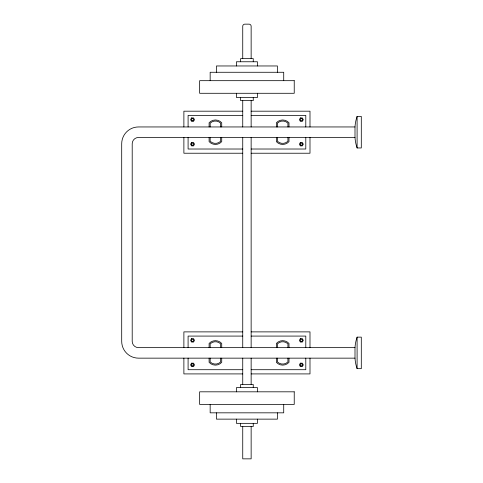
<?xml version="1.0" encoding="UTF-8"?>
<svg xmlns="http://www.w3.org/2000/svg" width="483" height="483" viewBox="0 0 483 483"><rect width="100%" height="100%" fill="white"/><g stroke="black" fill="none" stroke-linecap="round" stroke-linejoin="round"><path stroke-width="0.72" d="M242.738 111.187L183.884 111.187L183.884 126.951M251.142 111.187L309.995 111.187L309.995 126.951M242.738 115.389L188.092 115.389L188.092 126.951M251.142 115.389L305.793 115.389L305.793 126.951M357.1 116.439L361.302 116.439L361.302 147.967L357.106 147.967A39.407 39.407 0 0 1 355.005 137.462L354.999 126.951A39.407 39.407 0 0 1 357.1 116.439L357.1 147.961M354.999 126.951L138.512 126.951A16.814 16.814 0 0 0 121.698 143.765L121.698 341.336A16.814 16.814 0 0 0 138.512 358.151L354.999 358.151A39.407 39.407 0 0 0 357.1 368.662L361.302 368.662L361.302 337.134L357.106 337.134A39.377 39.377 0 0 0 355.005 347.645L354.999 358.151M354.999 137.462L138.512 137.462A6.303 6.303 0 0 0 132.203 143.765L132.203 341.336A6.303 6.303 0 0 0 138.512 347.645L354.999 347.645M242.738 149.018L188.092 149.018L188.092 137.462M251.142 149.018L305.793 149.018L305.793 137.462M242.738 153.226L183.884 153.226L183.884 137.462M251.142 153.226L309.995 153.226L309.995 137.462M242.738 331.881L183.884 331.881L183.884 347.645M251.142 331.881L309.995 331.881L309.995 347.645M242.738 336.083L188.092 336.083L188.092 347.645M251.142 336.083L305.793 336.083L305.793 347.645M242.738 369.712L188.092 369.712L188.092 358.151M251.142 369.712L305.793 369.712L305.793 358.151M242.738 373.914L183.884 373.914L183.884 358.151M251.142 373.914L309.995 373.914L309.995 358.151M357.1 337.146L357.1 368.662M288.979 126.951L288.979 122.748A8.549 8.549 0 0 0 276.367 122.748L276.367 126.951M288.979 137.462L288.979 141.664A8.549 8.549 0 0 1 276.367 141.664L276.367 137.462M288.979 347.645L288.979 343.437A8.549 8.549 0 0 0 276.367 343.437L276.367 347.645M288.979 358.151L288.979 362.359A8.549 8.549 0 0 1 276.367 362.359L276.367 358.151M287.928 126.951L287.928 123.171A7.499 7.499 0 0 0 277.417 123.171L277.417 126.951M287.928 137.462L287.928 141.241A7.499 7.499 0 0 1 277.417 141.241L277.417 137.462M287.928 347.645L287.928 343.866A7.499 7.499 0 0 0 277.417 343.866L277.417 347.645M287.928 358.151L287.928 361.93A7.499 7.499 0 0 1 277.417 361.93L277.417 358.151M283.72 80.679L283.72 72.269L210.159 72.269L210.159 80.679M283.72 404.422L283.72 412.832L210.159 412.832L210.159 404.422M277.417 72.269L277.417 65.966L216.462 65.966L216.462 72.269M277.417 412.832L277.417 419.135L216.462 419.135L216.462 412.832M257.451 65.966L257.451 61.764L236.435 61.764L236.435 65.966M257.451 93.285L257.451 97.494L236.435 97.494L236.435 93.285M257.451 391.816L257.451 387.608L236.435 387.608L236.435 391.816M257.451 419.135L257.451 423.343L236.435 423.343L236.435 419.135M253.249 61.764L253.249 58.606L240.637 58.606L240.637 61.764M253.249 97.494L253.249 100.645L240.637 100.645L240.637 97.494M253.249 387.608L253.249 384.456L240.637 384.456L240.637 387.608M253.249 423.343L253.249 426.495L240.637 426.495L240.637 423.343M251.142 58.606L251.142 26.251A2.101 2.101 0 0 0 249.041 24.15L244.839 24.15A2.101 2.101 0 0 0 242.738 26.251L242.738 58.606M251.142 100.645L251.142 126.951M251.142 137.462L251.142 347.645M251.142 358.151L251.142 384.456M251.142 426.495L251.142 458.85L242.738 458.85L242.738 426.495M242.738 100.645L242.738 126.951M242.738 137.462L242.738 347.645M242.738 358.151L242.738 384.456M221.721 126.951L221.721 122.748A8.549 8.549 0 0 0 209.109 122.748L209.109 126.951M221.721 137.462L221.721 141.664A8.549 8.549 0 0 1 209.109 141.664L209.109 137.462M221.721 347.645L221.721 343.437A8.549 8.549 0 0 0 209.109 343.437L209.109 347.645M221.721 358.151L221.721 362.359A8.549 8.549 0 0 1 209.109 362.359L209.109 358.151M220.671 126.951L220.671 123.171A7.499 7.499 0 0 0 210.159 123.171L210.159 126.951M220.671 137.462L220.671 141.241A7.499 7.499 0 0 1 210.159 141.241L210.159 137.462M220.671 347.645L220.671 343.866A7.499 7.499 0 0 0 210.159 343.866L210.159 347.645M220.671 358.151L220.671 361.93A7.499 7.499 0 0 1 210.159 361.93L210.159 358.151M191.552 117.937L190.568 119.651L191.552 121.36L193.532 121.36L194.516 119.651L193.532 117.937L191.552 117.937M191.552 142.473L190.568 144.188L191.552 145.896L193.532 145.896L194.516 144.188L193.532 142.473L191.552 142.473M300.354 117.937L299.363 119.651L300.354 121.36L302.328 121.36L303.312 119.651L302.328 117.937L300.354 117.937M300.354 142.473L299.363 144.188L300.354 145.896L302.328 145.896L303.312 144.188L302.328 142.473L300.354 142.473M191.552 338.631L190.568 340.346L191.552 342.055L193.532 342.055L194.516 340.346L193.532 338.631L191.552 338.631M191.552 363.168L190.568 364.882L191.552 366.591L193.532 366.591L194.516 364.882L193.532 363.168L191.552 363.168M300.354 338.631L299.363 340.346L300.354 342.055L302.328 342.055L303.312 340.346L302.328 338.631L300.354 338.631M300.354 363.168L299.363 364.882L300.354 366.591L302.328 366.591L303.312 364.882L302.328 363.168L300.354 363.168M294.232 80.679L199.648 80.679L199.648 93.285L294.232 93.285L294.232 80.679M294.232 391.816L199.648 391.816L199.648 404.422L294.232 404.422L294.232 391.816M192.017 365.788A1.051 1.051 0 0 0 193.592 364.882A1.051 1.051 0 0 0 192.017 363.971A1.051 1.051 0 0 0 192.017 365.788M300.812 365.788A1.051 1.051 0 0 0 302.388 364.882A1.051 1.051 0 0 0 300.812 363.971A1.051 1.051 0 0 0 300.812 365.788M300.812 341.252A1.051 1.051 0 0 0 302.388 340.346A1.051 1.051 0 0 0 300.812 339.434A1.051 1.051 0 0 0 300.812 341.252M191.956 341.215A1.051 1.051 0 0 0 193.592 340.412A1.051 1.051 0 0 0 192.077 339.404A1.051 1.051 0 0 0 191.956 341.215M300.752 120.527A1.051 1.051 0 0 0 302.388 119.718A1.051 1.051 0 0 0 300.873 118.709A1.051 1.051 0 0 0 300.752 120.527M300.812 145.099A1.051 1.051 0 0 0 302.388 144.188A1.051 1.051 0 0 0 300.812 143.276A1.051 1.051 0 0 0 300.812 145.099M191.956 145.063A1.051 1.051 0 0 0 193.592 144.254A1.051 1.051 0 0 0 192.077 143.246A1.051 1.051 0 0 0 191.956 145.063M192.017 120.563A1.051 1.051 0 0 0 193.592 119.651A1.051 1.051 0 0 0 192.017 118.74A1.051 1.051 0 0 0 192.017 120.563"/></g></svg>
